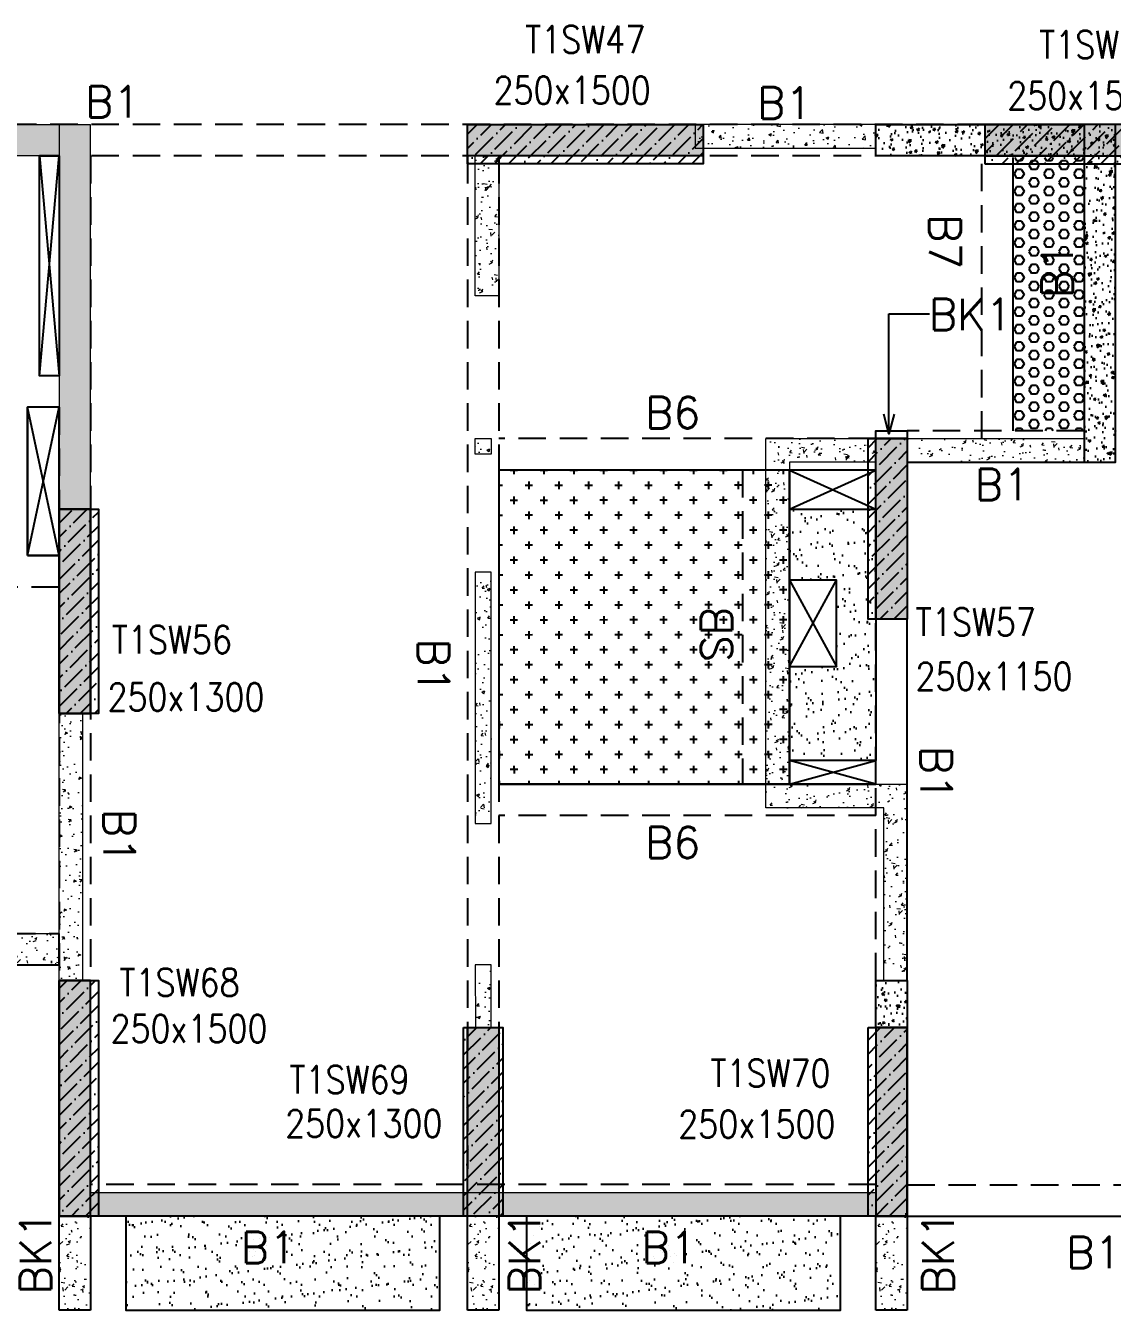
# Model space of a CAD drawing. Header units: millimetres. Extents: x 1078357 to 2594950, y -4969473 to -4636555.
# Drawn here: x 1124616 to 1131534, y -4672491 to -4664312 of the extents above; entities that cross this region are included whole.
import ezdxf

# ---------------------------------------------------------------- set-up
doc = ezdxf.new("R2010")
doc.units = ezdxf.units.MM
for name, pattern in [('CONTINOUS', [0]), ('HIDDEN', [0.375, 0.25, -0.125]), ('New Retail block$0$CONTINOUS', [0])]:
    doc.linetypes.add(name, pattern=pattern)
doc.layers.get('0').update_dxf_attribs({"lineweight": 0})
for name, color, linetype in [('B-200x300', 212, 'HIDDEN'), ('B-200x325', 201, 'HIDDEN'), ('B-200x375', 41, 'HIDDEN'), ('B-200x650', 241, 'HIDDEN'), ('B-300xSLAB THK.', 151, 'Continuous'), ('BK1-200x650', 241, 'HIDDEN'), ('DROP SLAB', 8, 'Continuous'), ('NON STR. RCC WALL', 6, 'Continuous'), ('S-COLUMN_SHEAR WALL', 1, 'Continuous'), ('S-PROJECTION', 54, 'New Retail block$0$CONTINOUS'), ('SLAB FOLD', 8, 'Continuous'), ('UP TO 10FRS', 30, 'Continuous'), ('UP TO GFRS', 1, 'Continuous')]:
    doc.layers.add(name, color=color, linetype=linetype)
for name, color, linetype, lineweight in [('COL. NO.', 30, 'Continuous', 25), ('COL. SIZE', 7, 'Continuous', 25), ('HATCH', 8, 'Continuous', 30), ('RCC UPSTAND', 43, 'Continuous', 30), ('S-NON STR RCC WALL', 8, 'Continuous', 0)]:
    doc.layers.add(name, color=color, linetype=linetype, lineweight=lineweight)
doc.styles.add('Roman', font='romans')
doc.styles.add('ROMANS', font='romans.shx', dxfattribs={"width": 0.85})
doc.dimstyles.new('HARESH', dxfattribs={"dimtxt": 150, "dimasz": 75, "dimexe": 0, "dimexo": 0, "dimgap": 25, "dimtad": 1, "dimdec": 0, "dimdsep": 46, "dimtxsty": 'Roman', "dimblk": 'OBLIQUE', "dimcen": 225, "dimdle": 25, "dimclrd": 2, "dimclre": 2, "dimclrt": 7, "dimadec": 8, "dimazin": 1, "dimtfac": 1, "dimtdec": 0, "dimtmove": 0, "dimatfit": 0, "dimfxl": 1, "dimlwd": -1, "dimlwe": -1, "dimarcsym": 0})
pattern_1 = [(230, (2262264.84, -9195836.93), (-182.184669, 15.9390855), [19.05, -209.55]), (175, (2262264.84, -9195836.93), (35.2434214, -191.056845), [15.24, -167.640584]), (280.4514447, (2262249.66, -9195835.6), (-146.941247, -175.117752), [16.190009, -178.0902446]), (226.1842, (2262264.84, -9195887.73), (-271.079041, 42.042328), [28.575, -314.325]), (276.6355576, (2262242.25, -9195884.22), (-237.404134, -247.426125), [24.285023, -267.135608]), (171.184151, (2262264.84, -9195887.73), (-237.404134, -247.426125), [22.859967, -251.459732]), (201, (2262239.44, -9195875.03), (-151.6143913, 102.265198), [19.05, -209.55]), (146, (2262239.44, -9195875.03), (-61.802028, -184.187966), [15.24, -167.64]), (251.451445, (2262226.8, -9195866.5), (-213.416419, -81.922769), [16.190009, -178.0899376]), (217.5, (2262264.84, -9195836.93), (-3.08860325, -84.5550389), [0, -165.608, 0, -170.18, 0, -168.275]), (187.5, (2262264.84, -9195836.93), (-66.8196625, -100.1805748), [0, -97.028, 0, -161.798, 0, -64.135]), (147.5, (2262321.48, -9195836.93), (-135.5905952, 5.728744), [0, -63.5, 0, -198.12, 0, -262.89]), (137.5, (2262346.88, -9195836.93), (-148.1291814, -25.426491), [0, -82.55, 0, -131.572, 0, -186.69])]
pattern_2 = [(50, (-5232816.98, 23531658.65), (182.184669, -15.93908554), [19.05, -209.55]), (355, (-5232816.98, 23531658.65), (-35.2434214, 191.0568452), [15.24, -167.6405842]), (100.4514447, (-5232801.8, 23531657.33), (146.9412471, 175.1177519), [16.1900088, -178.0902446]), (46.1842, (-5232816.98, 23531709.45), (271.0790409, -42.042328), [28.575, -314.325]), (96.6355576, (-5232794.4, 23531705.95), (237.404134, 247.4261246), [24.2850231, -267.1356082]), (351.1841512, (-5232816.98, 23531709.45), (237.404134, 247.4261246), [22.859967, -251.459732]), (21, (-5232791.58, 23531696.75), (151.6143913, -102.2651982), [19.05, -209.55]), (326, (-5232791.58, 23531696.75), (61.8020283, 184.1879661), [15.24, -167.64]), (71.451445, (-5232778.95, 23531688.23), (213.4164193, 81.9227689), [16.1900088, -178.0899376]), (37.5, (-5232816.985, 23531658.653), (3.08860325, 84.55503887), [0, -165.608, 0, -170.18, 0, -168.275]), (7.5, (-5232816.985, 23531658.65), (66.8196625, 100.18057482), [0, -97.028, 0, -161.798, 0, -64.135]), (327.5, (-5232873.63, 23531658.65), (135.59059517, -5.728744), [0, -63.5, 0, -198.12, 0, -262.89]), (317.5, (-5232899.03, 23531658.65), (148.1291814, 25.42649103), [0, -82.55, 0, -131.572, 0, -186.69])]
pattern_3 = [(45, (903512.135, -4613405.35), (33.67596, 123.478522), [158.75, -31.75, 0, -31.75])]
pattern_4 = [(45, (903512.16, -4590022.35), (33.67596, 123.478522), [158.75, -31.75, 0, -31.75])]

# ---------------------------------------------------------------- blocks, each defined once
blk = doc.blocks.new('_Oblique')
at = {"color": 0, "linetype": 'ByBlock', "lineweight": -2}
blk.add_line((-0.5, -0.5), (0.5, 0.5), dxfattribs=at)

msp = doc.modelspace()

# ---------------------------------------------------------------- hatches: boundary and pattern name
at = {"layer": 'DROP SLAB'}
h = msp.add_hatch(dxfattribs=at)
h.set_pattern_fill('CROSS', color=8, scale=15, angle=0.03079)
h.set_pattern_definition([(180.03079016, (-10935636.1, 46853868.73), (-95.19879988, -95.30117261), [47.625, -142.875]), (270.03079016, (-10935659.92, 46853892.53), (95.30117261, -95.19879988), [47.625, -142.875])])
h.paths.add_polyline_path([(1129478.3, -4667141.1), (1127628.3, -4667141.1), (1127628.3, -4669140.9), (1129478.3, -4669140.9)])
at = {"layer": 'HATCH'}
h = msp.add_hatch(dxfattribs=at)
h.set_pattern_fill('AR-SAND', color=8, scale=3, angle=359.97015)
h.set_pattern_definition([(37.47015413, (-5062315.49, 23607584.36), (-4.72361136, 146.8264517), [0, -115.824, 0, -129.54, 0, -123.825]), (7.4701541, (-5062315.5, 23607584.36), (134.9689868, 214.9772528), [0, -62.484, 0, -104.394, 0, -40.005]), (327.47015413, (-5062409.22, 23607584.4), (237.29790347, 0.3075449), [0, -38.1, 0, -137.16, 0, -179.07]), (317.4701541, (-5062409.22, 23607584.4), (229.1017424, 66.759465), [0, -19.05, 0, -89.916, 0, -102.87])])
h.paths.add_polyline_path([(1130027.8, -4668991.2), (1129477.8, -4668991.2), (1129477.8, -4668391.1), (1129777.8, -4668391.1), (1129777.8, -4667841.2), (1129477.8, -4667841.2), (1129477.8, -4667391.2), (1130027.8, -4667391.2)])
h = msp.add_hatch(dxfattribs=at)
h.set_pattern_fill('AR-SAND', color=8, scale=3, angle=179.97015)
h.set_pattern_definition([(37.47015413, (-3926779.63, 18699617.45), (-4.72361136, 146.8264517), [0, -115.824, 0, -129.54, 0, -123.825]), (7.4701541, (-3926779.63, 18699617.45), (134.9689868, 214.9772528), [0, -62.484, 0, -104.394, 0, -40.005]), (327.4701541, (-3926873.35, 18699617.5), (237.2979035, 0.3075449), [0, -38.1, 0, -137.16, 0, -179.07]), (317.4701541, (-3926873.35, 18699617.5), (229.1017424, 66.759465), [0, -19.05, 0, -89.916, 0, -102.87])])
h.paths.add_polyline_path([(1127253.3, -4671891.2), (1125253.3, -4671891.2), (1125253.3, -4672491.2), (1127253.3, -4672491.2)])
h = msp.add_hatch(dxfattribs=at)
h.set_pattern_fill('AR-SAND', color=8, scale=3, angle=179.97015)
h.set_pattern_definition([(37.47015413, (-3929329.63, 18699617.45), (-4.72361136, 146.8264517), [0, -115.824, 0, -129.54, 0, -123.825]), (7.4701541, (-3929329.63, 18699617.45), (134.9689868, 214.9772528), [0, -62.484, 0, -104.394, 0, -40.005]), (327.4701541, (-3929423.35, 18699617.5), (237.2979035, 0.3075449), [0, -38.1, 0, -137.16, 0, -179.07]), (317.4701541, (-3929423.35, 18699617.5), (229.1017424, 66.759465), [0, -19.05, 0, -89.916, 0, -102.87])])
h.paths.add_polyline_path([(1129803.3, -4671891.2), (1127803.3, -4671891.2), (1127803.3, -4672491.2), (1129803.3, -4672491.2)])
at = {"layer": 'RCC UPSTAND'}
h = msp.add_hatch(dxfattribs=at)
h.set_pattern_fill('AR-CONC', color=8, scale=20, angle=180)
h.set_pattern_definition([(230, (3668773.04, -7870941.22), (-143.4520365, 12.550427), [15, -165]), (175, (3668773.04, -7870941.22), (27.7502667, -150.438427), [12, -132]), (280.4514445, (3668761.09, -7870940.18), (-115.7017693, -137.887998), [12.7480384, -140.2284224]), (226.1842, (3668773.04, -7870981.22), (-213.448266, 33.103856), [22.5, -247.5]), (276.6356355, (3668755.25, -7870978.46), (-186.932389, -194.82372), [19.122068, -210.342752]), (171.184164, (3668773.04, -7870981.22), (-186.932389, -194.82372), [18, -198]), (201, (3668753.04, -7870971.22), (-119.3814104, 80.523778), [15, -165]), (146, (3668753.04, -7870971.22), (-48.6630664, -145.030009), [12, -132]), (251.4514447, (3668743.09, -7870964.51), (-168.0444753, -64.5062306), [12.748038, -140.2284224]), (217.5, (3668773.04, -7870941.22), (-2.43197106, -66.57877077), [0, -130.4, 0, -134, 0, -132.5]), (187.5, (3668773.04, -7870941.22), (-52.6139075, -78.8823424), [0, -76.4, 0, -127.4, 0, -50.5]), (147.5, (3668817.64, -7870941.22), (-106.7644872, 4.51097435), [0, -50, 0, -156, 0, -207]), (137.5, (3668837.64, -7870941.22), (-116.6372339, -20.0209965), [0, -65, 0, -103.6, 0, -147])])
h.paths.add_polyline_path([(1130028.5, -4664941.2), (1131353.5, -4664941.2), (1131353.5, -4665141.2), (1130028.5, -4665141.2)])
h = msp.add_hatch(dxfattribs=at)
h.set_pattern_fill('AR-CONC', color=8, scale=20, angle=180)
h.set_pattern_definition([(230, (3668773.04, -7870941.22), (-143.4520365, 12.550427), [15, -165]), (175, (3668773.04, -7870941.22), (27.7502667, -150.438427), [12, -132]), (280.4514445, (3668761.09, -7870940.18), (-115.7017693, -137.887998), [12.7480384, -140.2284224]), (226.1842, (3668773.04, -7870981.22), (-213.448266, 33.103856), [22.5, -247.5]), (276.6356355, (3668755.25, -7870978.46), (-186.932389, -194.82372), [19.122068, -210.342752]), (171.184164, (3668773.04, -7870981.22), (-186.932389, -194.82372), [18, -198]), (201, (3668753.04, -7870971.22), (-119.3814104, 80.523778), [15, -165]), (146, (3668753.04, -7870971.22), (-48.6630664, -145.030009), [12, -132]), (251.4514447, (3668743.09, -7870964.51), (-168.0444753, -64.5062306), [12.748038, -140.2284224]), (217.5, (3668773.04, -7870941.22), (-2.43197106, -66.57877077), [0, -130.4, 0, -134, 0, -132.5]), (187.5, (3668773.04, -7870941.22), (-52.6139075, -78.8823424), [0, -76.4, 0, -127.4, 0, -50.5]), (147.5, (3668817.64, -7870941.22), (-106.7644872, 4.51097435), [0, -50, 0, -156, 0, -207]), (137.5, (3668837.64, -7870941.22), (-116.6372339, -20.0209965), [0, -65, 0, -103.6, 0, -147])])
h.paths.add_polyline_path([(1131353.5, -4667091.2), (1131553.5, -4667091.2), (1131553.5, -4664941.2), (1131353.5, -4664941.2)])
h = msp.add_hatch(dxfattribs=at)
h.set_pattern_fill('AR-CONC', color=8, scale=20, angle=90)
h.set_pattern_definition([(140, (-2077971.51, -7209135.7), (12.550427, 143.4520365), [15, -165]), (85, (-2077971.5, -7209135.7), (-150.438427, -27.7502667), [12, -132]), (190.4514445, (-2077970.46, -7209123.74), (-137.887998, 115.7017693), [12.7480384, -140.2284224]), (136.1842, (-2078011.5, -7209135.7), (33.103856, 213.448266), [22.5, -247.5]), (186.6356355, (-2078008.75, -7209117.9), (-194.82372, 186.932389), [19.122068, -210.342752]), (81.184164, (-2078011.5, -7209135.7), (-194.82372, 186.932389), [18, -198]), (111, (-2078001.51, -7209115.7), (80.523778, 119.3814104), [15, -165]), (56, (-2078001.5, -7209115.7), (-145.030009, 48.6630664), [12, -132]), (161.4514447, (-2077994.8, -7209105.75), (-64.5062306, 168.0444753), [12.748038, -140.2284224]), (127.5, (-2077971.506, -7209135.695), (-66.57877077, 2.43197106), [0, -130.4, 0, -134, 0, -132.5]), (97.5, (-2077971.506, -7209135.695), (-78.8823424, 52.6139075), [0, -76.4, 0, -127.4, 0, -50.5]), (57.5, (-2077971.506, -7209180.295), (4.51097435, 106.7644872), [0, -50, 0, -156, 0, -207]), (47.5, (-2077971.51, -7209200.29), (-20.0209965, 116.6372339), [0, -65, 0, -103.6, 0, -147])])
h.paths.add_polyline_path([(1130228.5, -4670391.2), (1130228.5, -4670691.2), (1130028.6, -4670691.2), (1130028.6, -4670391.2)])
at = {"layer": 'S-COLUMN_SHEAR WALL', "lineweight": 25}
h = msp.add_hatch(color=1, dxfattribs=at)
h.dxf.hatch_style = 1
h.paths.add_polyline_path([(1127428.5, -4664941.2), (1128928.5, -4664941.2), (1128928.5, -4665141.2), (1127428.5, -4665141.2)])
h = msp.add_hatch(color=1, dxfattribs=at)
h.dxf.hatch_style = 1
h.paths.add_polyline_path([(1130028.5, -4666941.2), (1130228.5, -4666941.2), (1130228.5, -4668091.2), (1130028.5, -4668091.2)])
at = {"layer": 'S-COLUMN_SHEAR WALL', "lineweight": 25, "extrusion": (-1.00316e-06, -1.91639e-11, 1)}
h = msp.add_hatch(color=1, dxfattribs=at)
h.dxf.hatch_style = 1
h.paths.add_polyline_path([(1124828.5, -4667391.2), (1125028.5, -4667391.2), (1125028.5, -4668691.2), (1124828.5, -4668691.2)])
at = {"layer": 'S-COLUMN_SHEAR WALL', "lineweight": 25, "extrusion": (1.00316e-06, -2.11765e-11, 1)}
h = msp.add_hatch(color=1, dxfattribs=at)
h.dxf.hatch_style = 1
h.paths.add_polyline_path([(1125028.5, -4667391.2), (1124828.5, -4667391.2), (1124828.5, -4668691.2), (1125028.5, -4668691.2)])
at = {"layer": 'S-COLUMN_SHEAR WALL', "lineweight": 25}
h = msp.add_hatch(color=1, dxfattribs=at)
h.dxf.hatch_style = 1
h.paths.add_polyline_path([(1124828.5, -4671891.2), (1125028.5, -4671891.2), (1125028.5, -4670391.2), (1124828.5, -4670391.2)])
h = msp.add_hatch(color=1, dxfattribs=at)
h.dxf.hatch_style = 1
h.paths.add_polyline_path([(1127628.5, -4670691.2), (1127628.5, -4671891.2), (1127428.5, -4671891.2), (1127428.5, -4670691.2)])
h = msp.add_hatch(color=1, dxfattribs=at)
h.dxf.hatch_style = 1
h.paths.add_polyline_path([(1130228.5, -4670691.2), (1130228.5, -4671891.2), (1130028.5, -4671891.2), (1130028.5, -4670691.2)])
at = {"layer": 'S-NON STR RCC WALL', "ltscale": 700}
h = msp.add_hatch(dxfattribs=at)
h.set_pattern_fill('AR-CONC', color=256)
h.set_pattern_definition(pattern_1)
h.paths.add_polyline_path([(1121953.4, -4665091.2), (1121153.4, -4665091.2), (1121153.4, -4664941.2), (1121953.4, -4664941.2)])
h.paths.add_polyline_path([(1120403.4, -4664941.2), (1119953.4, -4664941.2), (1119953.4, -4665091.2), (1120403.4, -4665091.2)])
h.paths.add_polyline_path([(1121603.3, -4666021.1), (1121753.4, -4666021.1), (1121753.4, -4665091.2), (1121603.3, -4665091.2)])
h.paths.add_polyline_path([(1119953.4, -4666171.2), (1121753.4, -4666171.2), (1121753.4, -4666021.2), (1119953.4, -4666021.2)])
h.paths.add_polyline_path([(1125028.4, -4664943.2), (1124828.4, -4664943.2), (1124828.4, -4667391.2), (1125028.4, -4667391.2)])
h.paths.add_polyline_path([(1123153.4, -4664941.2), (1123253.4, -4664941.2), (1123253.4, -4665091.2), (1123153.4, -4665091.2)])
h.paths.add_polyline_path([(1124503.4, -4664941.2), (1124828.4, -4664941.2), (1124828.4, -4665141.2), (1124503.4, -4665141.2)])
h = msp.add_hatch(dxfattribs=at)
h.set_pattern_fill('AR-CONC', color=256)
h.set_pattern_definition([(50, (1091433.49, -4494250.81), (182.18467, -15.93909), [19.05, -209.55]), (355, (1091433.49, -4494250.81), (-35.24342, 191.05685), [15.24, -167.64058]), (100.45144, (1091448.67, -4494252.14), (146.94125, 175.11775), [16.19, -178.09024]), (46.1842, (1091433.5, -4494200), (271.07904, -42.04233), [28.575, -314.325]), (96.63556, (1091456.08, -4494203.51), (237.40413, 247.42612), [24.28502, -267.1356]), (351.18415, (1091433.5, -4494200), (237.40413, 247.42612), [22.85997, -251.45973]), (21, (1091458.89, -4494212.71), (151.61439, -102.2652), [19.05, -209.55]), (326, (1091458.89, -4494212.71), (61.80203, 184.18797), [15.24, -167.64]), (71.45144, (1091471.52, -4494221.23), (213.41642, 81.92277), [16.19, -178.08994]), (37.5, (1091433.49, -4494250.81), (3.088603, 84.55504), [0, -165.608, 0, -170.18, 0, -168.275]), (7.5, (1091433.49, -4494250.81), (66.819663, 100.180575), [0, -97.028, 0, -161.798, 0, -64.135]), (327.5, (1091376.85, -4494250.81), (135.590595, -5.728744), [0, -63.5, 0, -198.12, 0, -262.89]), (317.5, (1091351.45, -4494250.81), (148.12918, 25.42649), [0, -82.55, 0, -131.572, 0, -186.69])])
h.paths.add_polyline_path([(1130028.3, -4664941.2), (1128878.3, -4664941.2), (1128878.3, -4665091.2), (1130028.3, -4665091.2)])
at = {"layer": 'S-NON STR RCC WALL'}
h = msp.add_hatch(dxfattribs=at)
h.set_pattern_fill('AR-CONC', color=256, angle=180)
h.set_pattern_definition([(50, (-6324056.45, 28212387.81), (182.184669, -15.93908554), [19.05, -209.55]), (355, (-6324056.45, 28212387.81), (-35.2434214, 191.0568452), [15.24, -167.6405842]), (100.4514447, (-6324041.26, 28212386.48), (146.9412471, 175.1177519), [16.1900088, -178.0902446]), (46.1842, (-6324056.45, 28212438.61), (271.0790409, -42.042328), [28.575, -314.325]), (96.6355576, (-6324033.86, 28212435.1), (237.404134, 247.4261246), [24.2850231, -267.1356082]), (351.1841512, (-6324056.45, 28212438.6), (237.404134, 247.4261246), [22.859967, -251.459732]), (21, (-6324031.05, 28212425.91), (151.6143913, -102.2651982), [19.05, -209.55]), (326, (-6324031.05, 28212425.91), (61.8020283, 184.1879661), [15.24, -167.64]), (71.451445, (-6324018.41, 28212417.39), (213.4164193, 81.9227689), [16.1900088, -178.0899376]), (37.5, (-6324056.446, 28212387.81), (3.08860325, 84.55503887), [0, -165.608, 0, -170.18, 0, -168.275]), (7.5, (-6324056.45, 28212387.81), (66.8196625, 100.18057482), [0, -97.028, 0, -161.798, 0, -64.135]), (327.5, (-6324113.09, 28212387.81), (135.59059517, -5.72874399), [0, -63.5, 0, -198.12, 0, -262.89]), (317.5, (-6324138.49, 28212387.81), (148.1291814, 25.42649103), [0, -82.55, 0, -131.572, 0, -186.69])])
h.paths.add_polyline_path([(1127478.3, -4665141.2), (1127628.3, -4665141.2), (1127628.3, -4666031.1), (1127478.3, -4666031.1)])
h = msp.add_hatch(dxfattribs=at)
h.set_pattern_fill('AR-CONC', color=256, angle=180)
h.set_pattern_definition([(50, (2224753.24, -9158005.18), (182.184669, -15.9390855), [19.05, -209.55]), (355, (2224753.24, -9158005.18), (-35.2434214, 191.056845), [15.24, -167.640584]), (100.4514447, (2224768.42, -9158006.5), (146.941247, 175.117752), [16.190009, -178.0902446]), (46.1842, (2224753.24, -9157954.38), (271.079041, -42.042328), [28.575, -314.325]), (96.6355576, (2224775.83, -9157957.88), (237.404134, 247.426125), [24.285023, -267.135608]), (351.184151, (2224753.24, -9157954.38), (237.404134, 247.426125), [22.859967, -251.459732]), (21, (2224778.64, -9157967.08), (151.6143913, -102.265198), [19.05, -209.55]), (326, (2224778.64, -9157967.08), (61.802028, 184.187966), [15.24, -167.64]), (71.451445, (2224791.27, -9157975.6), (213.416419, 81.922769), [16.190009, -178.0899376]), (37.5, (2224753.235, -9158005.18), (3.08860325, 84.5550389), [0, -165.608, 0, -170.18, 0, -168.275]), (7.5, (2224753.235, -9158005.18), (66.8196625, 100.1805748), [0, -97.028, 0, -161.798, 0, -64.135]), (327.5, (2224696.59, -9158005.18), (135.5905952, -5.728744), [0, -63.5, 0, -198.12, 0, -262.89]), (317.5, (2224671.19, -9158005.18), (148.1291814, 25.426491), [0, -82.55, 0, -131.572, 0, -186.69])])
h.paths.add_polyline_path([(1127478.3, -4666941), (1127578.3, -4666941), (1127578.3, -4667041), (1127478.3, -4667041)])
h = msp.add_hatch(dxfattribs=at)
h.set_pattern_fill('AR-CONC', color=256)
h.set_pattern_definition(pattern_2)
h.paths.add_polyline_path([(1129328.3, -4669291.2), (1129328.3, -4666941.2), (1130028.3, -4666941.2), (1130028.3, -4667091.2), (1129478.3, -4667091.2), (1129478.3, -4669141.2), (1130228.3, -4669141.2), (1130228.3, -4670391.1), (1130078.3, -4670391.1), (1130078.3, -4669291.2)])
h = msp.add_hatch(dxfattribs=at)
h.set_pattern_fill('AR-CONC', color=256)
h.set_pattern_definition(pattern_2)
h.paths.add_polyline_path([(1131353.3, -4667091.2), (1130228.3, -4667091.2), (1130228.3, -4666941.2), (1131353.3, -4666941.2)])
h = msp.add_hatch(dxfattribs=at)
h.set_pattern_fill('AR-CONC', color=256, angle=180)
h.set_pattern_definition([(50, (2224766.45, -9156640.51), (182.184669, -15.9390855), [19.05, -209.55]), (355, (2224766.45, -9156640.51), (-35.2434214, 191.056845), [15.24, -167.640584]), (100.4514447, (2224781.63, -9156641.84), (146.941247, 175.117752), [16.190009, -178.0902446]), (46.1842, (2224766.45, -9156589.71), (271.079041, -42.042328), [28.575, -314.325]), (96.6355576, (2224789.04, -9156593.22), (237.404134, 247.426125), [24.285023, -267.135608]), (351.184151, (2224766.45, -9156589.71), (237.404134, 247.426125), [22.859967, -251.459732]), (21, (2224791.85, -9156602.41), (151.6143913, -102.265198), [19.05, -209.55]), (326, (2224791.85, -9156602.41), (61.802028, 184.187966), [15.24, -167.64]), (71.451445, (2224804.48, -9156610.94), (213.416419, 81.922769), [16.190009, -178.0899376]), (37.5, (2224766.45, -9156640.514), (3.08860325, 84.5550389), [0, -165.608, 0, -170.18, 0, -168.275]), (7.5, (2224766.45, -9156640.51), (66.8196625, 100.1805748), [0, -97.028, 0, -161.798, 0, -64.135]), (327.5, (2224709.81, -9156640.514), (135.5905952, -5.728744), [0, -63.5, 0, -198.12, 0, -262.89]), (317.5, (2224684.41, -9156640.51), (148.1291814, 25.426491), [0, -82.55, 0, -131.572, 0, -186.69])])
h.paths.add_polyline_path([(1127478.3, -4669391), (1127578.3, -4669391), (1127578.3, -4667791), (1127478.3, -4667791)])
at = {"layer": 'S-NON STR RCC WALL', "ltscale": 700}
h = msp.add_hatch(dxfattribs=at)
h.set_pattern_fill('AR-CONC', color=256)
h.set_pattern_definition(pattern_1)
h.paths.add_polyline_path([(1124828.4, -4668691.2), (1124978.4, -4668691.2), (1124978.4, -4670391.1), (1124828.4, -4670391.1)])
at = {"layer": 'S-NON STR RCC WALL'}
h = msp.add_hatch(dxfattribs=at)
h.set_pattern_fill('AR-CONC', color=256)
h.set_pattern_definition([(50, (-7427266.42, 32898747.06), (182.184669, -15.93908554), [19.05, -209.55]), (355, (-7427266.42, 32898747.06), (-35.2434214, 191.0568452), [15.24, -167.6405842]), (100.4514447, (-7427251.23, 32898745.74), (146.9412471, 175.1177519), [16.1900088, -178.0902446]), (46.1842, (-7427266.42, 32898797.86), (271.0790409, -42.0423279), [28.575, -314.325]), (96.6355576, (-7427243.83, 32898794.36), (237.404134, 247.4261246), [24.2850231, -267.1356082]), (351.1841512, (-7427266.42, 32898797.86), (237.404134, 247.4261246), [22.859967, -251.459732]), (21, (-7427241.02, 32898785.16), (151.61439127, -102.2651982), [19.05, -209.55]), (326, (-7427241.02, 32898785.16), (61.80202835, 184.1879661), [15.24, -167.64]), (71.451445, (-7427228.38, 32898776.64), (213.4164193, 81.9227689), [16.1900088, -178.0899376]), (37.5, (-7427266.416, 32898747.063), (3.08860325, 84.55503887), [0, -165.608, 0, -170.18, 0, -168.275]), (7.5, (-7427266.42, 32898747.06), (66.8196625, 100.18057482), [0, -97.028, 0, -161.798, 0, -64.135]), (327.5, (-7427323.06, 32898747.06), (135.59059517, -5.72874399), [0, -63.5, 0, -198.12, 0, -262.89]), (317.5, (-7427348.46, 32898747.06), (148.1291814, 25.42649103), [0, -82.55, 0, -131.572, 0, -186.69])])
h.paths.add_polyline_path([(1124828.3, -4671041.1), (1124828.3, -4671041.1), (1124828.3, -4670291.1), (1123453.3, -4670291.1), (1123453.4, -4670091.2), (1124828.3, -4670091.2)])
h = msp.add_hatch(dxfattribs=at)
h.set_pattern_fill('AR-CONC', color=256, angle=180)
h.set_pattern_definition([(50, (1127541.73, -4472621.33), (182.18467, -15.93909), [19.05, -209.55]), (355, (1127541.73, -4472621.33), (-35.24342, 191.05685), [15.24, -167.64058]), (100.45144, (1127556.92, -4472622.66), (146.94125, 175.11775), [16.19001, -178.09024]), (46.1842, (1127541.73, -4472570.53), (271.07904, -42.04233), [28.575, -314.325]), (96.63556, (1127564.32, -4472574.03), (237.40413, 247.42612), [24.28502, -267.1356]), (351.18415, (1127541.73, -4472570.53), (237.40413, 247.42612), [22.85997, -251.45973]), (21, (1127567.13, -4472583.23), (151.61439, -102.2652), [19.05, -209.55]), (326, (1127567.13, -4472583.23), (61.80203, 184.18797), [15.24, -167.64]), (71.45144, (1127579.77, -4472591.75), (213.41642, 81.92277), [16.19001, -178.08994]), (37.5, (1127541.734, -4472621.33), (3.088603, 84.555039), [0, -165.608, 0, -170.18, 0, -168.275]), (7.5, (1127541.73, -4472621.33), (66.819663, 100.180575), [0, -97.028, 0, -161.798, 0, -64.135]), (327.5, (1127485.09, -4472621.33), (135.590595, -5.728744), [0, -63.5, 0, -198.12, 0, -262.89]), (317.5, (1127459.69, -4472621.33), (148.12918, 25.42649), [0, -82.55, 0, -131.572, 0, -186.69])])
h.paths.add_polyline_path([(1127478.4, -4670691.4), (1127578.4, -4670691.4), (1127578.3, -4670291), (1127478.3, -4670291)])
h = msp.add_hatch(dxfattribs=at)
h.set_pattern_fill('AR-CONC', color=256)
h.set_pattern_definition([(50, (-6330041.7, 28215677.84), (182.184669, -15.93908554), [19.05, -209.55]), (355, (-6330041.7, 28215677.84), (-35.2434214, 191.0568452), [15.24, -167.6405842]), (100.4514447, (-6330026.52, 28215676.51), (146.9412471, 175.1177519), [16.1900088, -178.0902446]), (46.1842, (-6330041.7, 28215728.64), (271.0790409, -42.042328), [28.575, -314.325]), (96.6355576, (-6330019.1, 28215725.14), (237.404134, 247.4261246), [24.2850231, -267.1356082]), (351.1841512, (-6330041.7, 28215728.64), (237.404134, 247.4261246), [22.859967, -251.459732]), (21, (-6330016.3, 28215715.94), (151.6143913, -102.2651982), [19.05, -209.55]), (326, (-6330016.3, 28215715.94), (61.8020283, 184.1879661), [15.24, -167.64]), (71.451445, (-6330003.67, 28215707.42), (213.4164193, 81.9227689), [16.1900088, -178.0899376]), (37.5, (-6330041.7, 28215677.84), (3.08860325, 84.55503887), [0, -165.608, 0, -170.18, 0, -168.275]), (7.5, (-6330041.7, 28215677.84), (66.8196625, 100.18057482), [0, -97.028, 0, -161.798, 0, -64.135]), (327.5, (-6330098.34, 28215677.84), (135.59059517, -5.72874399), [0, -63.5, 0, -198.12, 0, -262.89]), (317.5, (-6330123.74, 28215677.84), (148.1291814, 25.42649103), [0, -82.55, 0, -131.572, 0, -186.69])])
h.paths.add_polyline_path([(1130025.4, -4671891.2), (1125028.3, -4671891.2), (1125028.3, -4671741.2), (1130025.4, -4671741.2)])
h = msp.add_hatch(dxfattribs=at)
h.set_pattern_fill('AR-CONC', color=256, angle=180)
h.set_pattern_definition([(50, (-8505343.92, 37567216.15), (182.184669, -15.93908554), [19.05, -209.55]), (355, (-8505343.92, 37567216.15), (-35.2434214, 191.0568452), [15.24, -167.6405842]), (100.4514447, (-8505328.74, 37567214.82), (146.9412471, 175.1177519), [16.1900088, -178.0902446]), (46.1842, (-8505343.92, 37567266.95), (271.0790409, -42.0423279), [28.575, -314.325]), (96.6355576, (-8505321.33, 37567263.45), (237.404134, 247.4261246), [24.2850231, -267.1356082]), (351.1841512, (-8505343.92, 37567266.95), (237.404134, 247.4261246), [22.859967, -251.459732]), (21, (-8505318.52, 37567254.25), (151.61439127, -102.2651982), [19.05, -209.55]), (326, (-8505318.52, 37567254.25), (61.80202835, 184.1879661), [15.24, -167.64]), (71.451445, (-8505305.89, 37567245.73), (213.4164193, 81.9227689), [16.1900088, -178.0899376]), (37.5, (-8505343.923, 37567216.15), (3.08860325, 84.55503887), [0, -165.608, 0, -170.18, 0, -168.275]), (7.5, (-8505343.92, 37567216.15), (66.81966251, 100.18057482), [0, -97.028, 0, -161.798, 0, -64.135]), (327.5, (-8505400.565, 37567216.15), (135.59059517, -5.72874399), [0, -63.5, 0, -198.12, 0, -262.89]), (317.5, (-8505425.97, 37567216.15), (148.1291814, 25.42649103), [0, -82.55, 0, -131.572, 0, -186.69])])
h.paths.add_polyline_path([(1125028.3, -4671891.1), (1124828.3, -4671891.1), (1124828.3, -4672491.1), (1125028.3, -4672491.1), (1125028.3, -4672491.1), (1125028.3, -4671891.2)], is_closed=False)
h = msp.add_hatch(dxfattribs=at)
h.set_pattern_fill('AR-CONC', color=256, angle=180)
h.set_pattern_definition([(50, (-8502743.92, 37567216.15), (182.184669, -15.93908554), [19.05, -209.55]), (355, (-8502743.92, 37567216.15), (-35.2434214, 191.0568452), [15.24, -167.6405842]), (100.4514447, (-8502728.74, 37567214.82), (146.9412471, 175.1177519), [16.1900088, -178.0902446]), (46.1842, (-8502743.92, 37567266.95), (271.0790409, -42.0423279), [28.575, -314.325]), (96.6355576, (-8502721.33, 37567263.45), (237.404134, 247.4261246), [24.2850231, -267.1356082]), (351.1841512, (-8502743.92, 37567266.95), (237.404134, 247.4261246), [22.859967, -251.459732]), (21, (-8502718.52, 37567254.25), (151.61439127, -102.2651982), [19.05, -209.55]), (326, (-8502718.52, 37567254.25), (61.80202835, 184.1879661), [15.24, -167.64]), (71.451445, (-8502705.89, 37567245.73), (213.4164193, 81.9227689), [16.1900088, -178.0899376]), (37.5, (-8502743.923, 37567216.15), (3.08860325, 84.55503887), [0, -165.608, 0, -170.18, 0, -168.275]), (7.5, (-8502743.92, 37567216.15), (66.81966251, 100.18057482), [0, -97.028, 0, -161.798, 0, -64.135]), (327.5, (-8502800.565, 37567216.15), (135.59059517, -5.72874399), [0, -63.5, 0, -198.12, 0, -262.89]), (317.5, (-8502825.97, 37567216.15), (148.1291814, 25.42649103), [0, -82.55, 0, -131.572, 0, -186.69])])
h.paths.add_polyline_path([(1127628.3, -4671891.1), (1127428.3, -4671891.1), (1127428.3, -4672491.1), (1127628.3, -4672491.1), (1127628.3, -4672491.1), (1127628.3, -4671891.2)], is_closed=False)
h = msp.add_hatch(dxfattribs=at)
h.set_pattern_fill('AR-CONC', color=256, angle=180)
h.set_pattern_definition([(50, (-8500143.9, 37567216.15), (182.184669, -15.93908554), [19.05, -209.55]), (355, (-8500143.9, 37567216.15), (-35.2434214, 191.0568452), [15.24, -167.6405842]), (100.4514447, (-8500128.72, 37567214.82), (146.9412471, 175.1177519), [16.1900088, -178.0902446]), (46.1842, (-8500143.9, 37567266.95), (271.0790409, -42.0423279), [28.575, -314.325]), (96.6355576, (-8500121.3, 37567263.45), (237.404134, 247.4261246), [24.2850231, -267.1356082]), (351.1841512, (-8500143.9, 37567266.95), (237.404134, 247.4261246), [22.859967, -251.459732]), (21, (-8500118.5, 37567254.25), (151.61439127, -102.2651982), [19.05, -209.55]), (326, (-8500118.5, 37567254.25), (61.80202835, 184.1879661), [15.24, -167.64]), (71.451445, (-8500105.87, 37567245.73), (213.4164193, 81.9227689), [16.1900088, -178.0899376]), (37.5, (-8500143.9, 37567216.15), (3.08860325, 84.55503887), [0, -165.608, 0, -170.18, 0, -168.275]), (7.5, (-8500143.9, 37567216.15), (66.81966251, 100.18057482), [0, -97.028, 0, -161.798, 0, -64.135]), (327.5, (-8500200.544, 37567216.15), (135.59059517, -5.72874399), [0, -63.5, 0, -198.12, 0, -262.89]), (317.5, (-8500225.94, 37567216.15), (148.1291814, 25.42649103), [0, -82.55, 0, -131.572, 0, -186.69])])
h.paths.add_polyline_path([(1130228.3, -4671891.1), (1130028.4, -4671891.1), (1130028.4, -4672491.1), (1130228.3, -4672491.1), (1130228.4, -4672491.1), (1130228.4, -4671891.2)], is_closed=False)
at = {"layer": 'SLAB FOLD', "ltscale": 1000}
h = msp.add_hatch(dxfattribs=at)
h.set_pattern_fill('HEX', color=8, scale=10, angle=180)
h.set_pattern_definition([(180, (12053.804, 210033.016), (-7e-15, -54.99261315), [31.75, -63.5]), (300, (12053.804, 210033.016), (47.625, 27.4963066), [31.75, -63.5]), (240, (12022.054, 210033.016), (47.625, -27.4963066), [31.75, -63.5])])
h.paths.add_polyline_path([(1131353.5, -4665151.8), (1130903.5, -4665151.8), (1130903.1, -4666891.2), (1131353.1, -4666891.2)])
at = {"layer": 'UP TO 10FRS', "lineweight": 25}
h = msp.add_hatch(color=256, dxfattribs=at)
h.dxf.hatch_style = 1
h.paths.add_polyline_path([(1132222.1, -4665141.2), (1132222.1, -4664941.2), (1130722.1, -4664941.2), (1130722.1, -4665141.2)])
at = {"layer": 'UP TO GFRS', "lineweight": 25}
h = msp.add_hatch(dxfattribs=at)
h.set_pattern_fill('ANSI36', color=8, scale=20)
h.set_pattern_definition(pattern_3)
h.paths.add_polyline_path([(1127428.6, -4664941.2), (1128928.6, -4664941.2), (1128928.5, -4665191.2), (1127428.5, -4665191.2)])
h = msp.add_hatch(dxfattribs=at)
h.set_pattern_fill('ANSI36', color=8, scale=20)
h.set_pattern_definition(pattern_3)
h.paths.add_polyline_path([(1130722.1, -4665191.2), (1132222.1, -4665191.2), (1132222.1, -4664941.2), (1130722.1, -4664941.2)])
h = msp.add_hatch(dxfattribs=at)
h.set_pattern_fill('ANSI36', color=8, scale=20)
h.set_pattern_definition(pattern_4)
h.paths.add_polyline_path([(1129978.5, -4666941.2), (1130228.5, -4666941.2), (1130228.5, -4668091.2), (1129978.5, -4668091.2)])
h = msp.add_hatch(dxfattribs=at)
h.set_pattern_fill('ANSI36', color=8, scale=20)
h.set_pattern_definition(pattern_4)
h.paths.add_polyline_path([(1124828.5, -4667391.2), (1125078.5, -4667391.2), (1125078.5, -4668691.2), (1124828.5, -4668691.2)])
h = msp.add_hatch(dxfattribs=at)
h.set_pattern_fill('ANSI36', color=8, scale=20)
h.set_pattern_definition(pattern_4)
h.paths.add_polyline_path([(1124828.5, -4670391.2), (1125078.5, -4670391.2), (1125078.5, -4671891.2), (1124828.5, -4671891.2)])
h = msp.add_hatch(dxfattribs=at)
h.set_pattern_fill('ANSI36', color=8, scale=20)
h.set_pattern_definition(pattern_3)
h.paths.add_polyline_path([(1127653.6, -4670691.2), (1127653.6, -4671891.2), (1127403.6, -4671891.2), (1127403.6, -4670691.2)])
h = msp.add_hatch(dxfattribs=at)
h.set_pattern_fill('ANSI36', color=8, scale=20)
h.set_pattern_definition(pattern_4)
h.paths.add_polyline_path([(1130228.5, -4670691.2), (1130228.5, -4671891.2), (1129978.5, -4671891.2), (1129978.5, -4670691.2)])

# ---------------------------------------------------------------- linework, layer by layer
at = {"layer": 'B-200x300', "linetype": 'Continuous', "ltscale": 700}
for p, q in [((1124703.3, -4666541.1, 0), (1124703.3, -4665141.2, 0)), ((1124828.3, -4666741.1, 0), (1124628.3, -4666741.1, 0)), ((1124628.3, -4667686.1, 0), (1124628.3, -4666741.1, 0)), ((1124828.3, -4667686.1, 0), (1124628.3, -4667686.1, 0))]:
    msp.add_line(p, q, dxfattribs=at)
at = {"layer": 'B-200x300', "linetype": 'HIDDEN', "ltscale": 700}
for p, q in [((1124828.3, -4666541.1, 0), (1124703.3, -4666541.1, 0)), ((1124828.3, -4667886.1, 0), (1123453.3, -4667886.1, 0))]:
    msp.add_line(p, q, dxfattribs=at)
at = {"layer": 'B-200x325', "ltscale": 700}
for p, q in [((1130028.2, -4666941.1, 0), (1127628.3, -4666941.1, 0)), ((1130028.4, -4669340.9, 0), (1127628.4, -4669340.9, 0))]:
    msp.add_line(p, q, dxfattribs=at)
at = {"layer": 'B-200x325', "linetype": 'Continuous', "ltscale": 700}
for p, q in [((1130028.2, -4667141.1, 0), (1127628.3, -4667141.1, 0)), ((1130028.4, -4669140.9, 0), (1127628.4, -4669140.9, 0))]:
    msp.add_line(p, q, dxfattribs=at)
at = {"layer": 'B-200x375', "ltscale": 700}
msp.add_line((1130703.2, -4666941.2, 0), (1130703.2, -4665141.2, 0), dxfattribs=at)
at = {"layer": 'B-200x375', "linetype": 'Continuous', "ltscale": 700}
msp.add_line((1130903.2, -4666891.2, 0), (1130903.2, -4665151.8, 0), dxfattribs=at)
at = {"layer": 'B-200x650', "linetype": 'HIDDEN', "ltscale": 700}
for p, q in [((1130722.1, -4664941.2, 0), (1123453.3, -4664941.2, 0)), ((1124828.3, -4665141.2, 0), (1124703.3, -4665141.2, 0)), ((1124828.3, -4665141.2, 0), (1124828.3, -4666541.1, 0)), ((1130722.1, -4665141.2, 0), (1125028.3, -4665141.2, 0)), ((1125028.3, -4665141.2, 0), (1125028.3, -4670391.1, 0)), ((1127428.3, -4665141.2, 0), (1127428.3, -4671591.1, 0)), ((1127628.3, -4665141.2, 0), (1127628.3, -4671591.1, 0)), ((1124828.3, -4666741.1, 0), (1124828.3, -4670391.1, 0)), ((1131353.5, -4666891, 0), (1130228.4, -4666891, 0)), ((1130028.3, -4670391.1, 0), (1130028.3, -4668091.1, 0)), ((1123453.3, -4670091.1, 0), (1124828.3, -4670091.1, 0)), ((1130028.3, -4671691.1, 0), (1125028.3, -4671691.1, 0)), ((1130228.2, -4671691.2, 0), (1132678.3, -4671691.2, 0))]:
    msp.add_line(p, q, dxfattribs=at)
at = {"layer": 'B-200x650', "linetype": 'CONTINOUS', "ltscale": 700}
for p, q in [((1130228.3, -4667091, 0), (1131353.5, -4667091.2, 0)), ((1130228.3, -4670391.1, 0), (1130228.3, -4668091.1, 0)), ((1124828.3, -4670291.1, 0), (1124828.3, -4670091.1, 0)), ((1123453.3, -4670291.1, 0), (1124828.3, -4670291.1, 0)), ((1124828.3, -4672491.2, 0), (1124828.3, -4671891.2, 0)), ((1130028.3, -4671891.1, 0), (1125028.3, -4671891.1, 0)), ((1125028.3, -4671891.2, 0), (1125028.3, -4672491.2, 0)), ((1127428.3, -4672491.2, 0), (1127428.3, -4671891.2, 0)), ((1127628.3, -4671891.2, 0), (1127628.3, -4672491.2, 0)), ((1130028.3, -4672491.2, 0), (1130028.3, -4671891.2, 0)), ((1130228.3, -4671891.2, 0), (1130228.3, -4672491.2, 0)), ((1125028.3, -4672491.2, 0), (1124828.3, -4672491.2, 0)), ((1127628.3, -4672491.2, 0), (1127428.3, -4672491.2, 0)), ((1130228.3, -4672491.2, 0), (1130028.3, -4672491.2, 0))]:
    msp.add_line(p, q, dxfattribs=at)
at = {"layer": 'B-200x650', "linetype": 'Continuous', "ltscale": 700}
msp.add_line((1130228.2, -4671891.2, 0), (1132678.3, -4671891.2, 0), dxfattribs=at)
at = {"layer": 'B-200x650', "linetype": 'HIDDEN', "ltscale": 700, "elevation": 0}
msp.add_lwpolyline([(1131353.5, -4665191.2), (1131353.4, -4665191.2), (1131353.4, -4666891), (1131353.5, -4666891)], dxfattribs=at)
at = {"layer": 'B-300xSLAB THK.', "linetype": 'HIDDEN', "ltscale": 700}
msp.add_line((1129178.3, -4667141.1, 0), (1129178.3, -4669140.9, 0), dxfattribs=at)
at = {"layer": 'B-300xSLAB THK.', "linetype": 'ByBlock', "ltscale": 700}
msp.add_line((1129478.3, -4667141.1, 0), (1129478.3, -4669140.9, 0), dxfattribs=at)
at = {"layer": 'BK1-200x650', "linetype": 'Continuous', "ltscale": 700, "elevation": 0}
msp.add_lwpolyline([(1130228.3, -4666941.2), (1130028.3, -4666941.2), (1130028.3, -4666891), (1130228.3, -4666891)], close=True, dxfattribs=at)
at = {"layer": 'DROP SLAB', "color": 3, "linetype": 'CONTINOUS', "ltscale": 500}
for p, q in [((1124703.3, -4666541.1, 0), (1124828.3, -4665141.1, 0)), ((1124703.3, -4665141.1, 0), (1124828.3, -4666541.1, 0)), ((1124628.3, -4667686.1, 0), (1124828.3, -4666741.2, 0)), ((1124828.3, -4667686.1, 0), (1124628.3, -4666741.2, 0)), ((1129478.5, -4667391.1, 0), (1130028.4, -4667141.1, 0)), ((1129478.5, -4667141.1, 0), (1130028.5, -4667391.1, 0)), ((1129478.4, -4668391.2, 0), (1129778.4, -4667841.2, 0)), ((1129478.4, -4667841.2, 0), (1129778.4, -4668391.2, 0)), ((1130028.1, -4669141.1, 0), (1129478.1, -4668991.1, 0)), ((1129478.9, -4669140.9, 0), (1130028.1, -4668991.1, 0))]:
    msp.add_line(p, q, dxfattribs=at)
at = {"layer": 'DROP SLAB', "color": 3, "linetype": 'CONTINOUS', "ltscale": 500, "elevation": 0}
for points in [[(1124703.3, -4665141.1), (1124828.3, -4665141.1), (1124828.3, -4666541.1), (1124703.3, -4666541.1)], [(1124628.3, -4667686.1), (1124828.3, -4667686.1), (1124828.3, -4666741.2), (1124628.3, -4666741.2)], [(1129478.3, -4667141.1), (1127628.3, -4667141.1), (1127628.3, -4669140.9), (1129478.3, -4669140.9)], [(1129478.5, -4667391.1), (1130028.4, -4667391.1), (1130028.4, -4667141.1), (1129478.5, -4667141.1)], [(1129478.4, -4668391.2), (1129778.4, -4668391.2), (1129778.4, -4667841.2), (1129478.4, -4667841.2)], [(1129478.1, -4669140.9), (1130028.1, -4669140.9), (1130028.1, -4668991.1), (1129478.1, -4668991.1)]]:
    msp.add_lwpolyline(points, close=True, dxfattribs=at)
at = {"layer": 'NON STR. RCC WALL', "elevation": 0}
for points in [[(1130028.5, -4664941.2), (1131353.5, -4664941.2), (1131353.5, -4665141.2), (1130028.5, -4665141.2)], [(1131353.5, -4667091.2), (1131553.5, -4667091.2), (1131553.5, -4664941.2), (1131353.5, -4664941.2)], [(1130228.5, -4670391.2), (1130228.5, -4670691.2), (1130028.6, -4670691.2), (1130028.6, -4670391.2)]]:
    msp.add_lwpolyline(points, close=True, dxfattribs=at)
at = {"layer": 'S-COLUMN_SHEAR WALL', "color": 1, "lineweight": 25, "elevation": 0}
for points in [[(1127428.5, -4664941.2), (1128928.5, -4664941.2), (1128928.5, -4665141.2), (1127428.5, -4665141.2)], [(1130028.5, -4666941.2), (1130228.5, -4666941.2), (1130228.5, -4668091.2), (1130028.5, -4668091.2)], [(1124828.5, -4671891.2), (1125028.5, -4671891.2), (1125028.5, -4670391.2), (1124828.5, -4670391.2)], [(1127428.5, -4670691.2), (1127628.5, -4670691.2), (1127628.5, -4671891.2), (1127428.5, -4671891.2)], [(1130028.5, -4671891.2), (1130228.5, -4671891.2), (1130228.5, -4670691.2), (1130028.5, -4670691.2)]]:
    msp.add_lwpolyline(points, close=True, dxfattribs=at)
at = {"layer": 'S-COLUMN_SHEAR WALL', "color": 1, "lineweight": 25, "extrusion": (-1.00316e-06, -1.91639e-11, 1), "elevation": -1.1}
msp.add_lwpolyline([(1124828.5, -4667391.2), (1125028.5, -4667391.2), (1125028.5, -4668691.2), (1124828.5, -4668691.2)], close=True, dxfattribs=at)
at = {"layer": 'S-COLUMN_SHEAR WALL', "color": 1, "lineweight": 25, "extrusion": (1.00316e-06, -2.11765e-11, 1), "elevation": 1.1}
msp.add_lwpolyline([(1125028.5, -4667391.2), (1124828.5, -4667391.2), (1124828.5, -4668691.2), (1125028.5, -4668691.2)], close=True, dxfattribs=at)
at = {"layer": 'S-NON STR RCC WALL', "elevation": 0}
for points in [[(1124503.4, -4664941.2), (1124828.4, -4664941.2), (1124828.4, -4665141.2), (1124503.4, -4665141.2)], [(1125028.4, -4664943.2), (1124828.4, -4664943.2), (1124828.4, -4667391.2), (1125028.4, -4667391.2)], [(1129328.3, -4669291.2), (1129328.3, -4666941.2), (1130028.3, -4666941.2), (1130028.3, -4667091.2), (1129478.3, -4667091.2), (1129478.3, -4669141.2), (1130228.3, -4669141.2), (1130228.3, -4670391.1), (1130078.3, -4670391.1), (1130078.3, -4669291.2)], [(1131353.3, -4667091.2), (1130228.3, -4667091.2), (1130228.3, -4666941.2), (1131353.3, -4666941.2)], [(1124828.4, -4668691.2), (1124978.4, -4668691.2), (1124978.4, -4670391.1), (1124828.4, -4670391.1)], [(1124828.3, -4670291.1), (1124828.3, -4670291.1), (1124828.3, -4670291.1), (1123453.3, -4670291.1), (1123453.3, -4670091.2), (1124828.3, -4670091.2)], [(1127478.4, -4670691.4), (1127578.4, -4670691.4), (1127578.3, -4670291), (1127478.3, -4670291)], [(1130025.4, -4671891.2), (1125028.3, -4671891.2), (1125028.3, -4671741.2), (1130025.4, -4671741.2)]]:
    msp.add_lwpolyline(points, close=True, dxfattribs=at)
at = {"layer": 'S-NON STR RCC WALL', "ltscale": 700, "elevation": 0}
for points in [[(1130028.3, -4664941.2), (1128878.3, -4664941.2), (1128878.3, -4665091.2), (1130028.3, -4665091.2)], [(1127478.3, -4665141.2), (1127628.3, -4665141.2), (1127628.3, -4666031.1), (1127478.3, -4666031.1)], [(1127478.3, -4666941), (1127578.3, -4666941), (1127578.3, -4667041), (1127478.3, -4667041)], [(1127478.3, -4669391), (1127578.3, -4669391), (1127578.3, -4667791), (1127478.3, -4667791)]]:
    msp.add_lwpolyline(points, close=True, dxfattribs=at)
at = {"layer": 'S-PROJECTION', "elevation": 0}
for points in [[(1127253.3, -4671891.2), (1125253.3, -4671891.2), (1125253.3, -4672491.2), (1127253.3, -4672491.2)], [(1129803.3, -4671891.2), (1127803.3, -4671891.2), (1127803.3, -4672491.2), (1129803.3, -4672491.2)]]:
    msp.add_lwpolyline(points, close=True, dxfattribs=at)
at = {"layer": 'SLAB FOLD', "color": 8, "ltscale": 1000, "elevation": 0}
msp.add_lwpolyline([(1130027.8, -4668991.2), (1129477.8, -4668991.2), (1129477.8, -4668391.1), (1129777.8, -4668391.1), (1129777.8, -4667841.2), (1129477.8, -4667841.2), (1129477.8, -4667391.2), (1130027.8, -4667391.2), (1130027.8, -4668991.2)], dxfattribs=at)
at = {"layer": 'UP TO 10FRS', "lineweight": 25, "elevation": 0}
msp.add_lwpolyline([(1132222.1, -4665141.2), (1132222.1, -4664941.2), (1130722.1, -4664941.2), (1130722.1, -4665141.2)], close=True, dxfattribs=at)
at = {"layer": 'UP TO GFRS', "color": 3, "lineweight": 25, "elevation": 0}
for points in [[(1127428.5, -4664941.2), (1128928.5, -4664941.2), (1128928.5, -4665191.2), (1127428.5, -4665191.2)], [(1130722.1, -4665191.2), (1132222.1, -4665191.2), (1132222.1, -4664941.2), (1130722.1, -4664941.2)], [(1129978.5, -4666941.2), (1130228.5, -4666941.2), (1130228.5, -4668091.2), (1129978.5, -4668091.2)], [(1124828.5, -4667391.2), (1125078.5, -4667391.2), (1125078.5, -4668691.2), (1124828.5, -4668691.2)], [(1124828.5, -4670391.2), (1125078.5, -4670391.2), (1125078.5, -4671891.2), (1124828.5, -4671891.2)], [(1127403.5, -4670691.2), (1127653.5, -4670691.2), (1127653.5, -4671891.2), (1127403.5, -4671891.2)], [(1129978.5, -4670691.2), (1130228.5, -4670691.2), (1130228.5, -4671891.2), (1129978.5, -4671891.2)]]:
    msp.add_lwpolyline(points, close=True, dxfattribs=at)

# ---------------------------------------------------------------- texts
at = {"layer": 'B-200x325', "linetype": 'Continuous', "ltscale": 700, "style": 'ROMANS'}
for p in [(1128558.8, -4666875.9, -2.7), (1128558.8, -4669613, -2.7)]:
    msp.add_text('B6', height=200, rotation=359.99945, dxfattribs=at).set_placement(p)
at = {"layer": 'B-200x375', "linetype": 'Continuous', "ltscale": 700, "style": 'ROMANS'}
msp.add_text('B7', height=200, rotation=269.99906, dxfattribs=at).set_placement((1130368.4, -4665511.5, -2.7))
at = {"layer": 'B-200x650', "linetype": 'HIDDEN', "ltscale": 500, "style": 'ROMANS'}
for rotation, p in [(359.99906, (1124993.1, -4664896, -2.7)), (0.00094, (1129271.3, -4664903.9, -2.7)), (0.00094, (1130657.7, -4667332.7, -2.7)), (269.99906, (1127112.7, -4668212.4, -2.7)), (269.99906, (1130312.2, -4668897.4, -2.7)), (269.99906, (1125112.2, -4669298, -2.7)), (0.00094, (1125985, -4672191.5, -2.7)), (0.00094, (1128536, -4672191.5, -2.7)), (359.99906, (1131240, -4672222.8, -2.7))]:
    msp.add_text('B1', height=200, rotation=rotation, dxfattribs=at).set_placement(p)
at = {"layer": 'B-200x650', "linetype": 'HIDDEN', "ltscale": 700, "style": 'ROMANS'}
msp.add_text('B1', height=200, rotation=89.99906, dxfattribs=at).set_placement((1131282.9, -4666047.6, -2.7))
at = {"layer": 'B-200x650', "linetype": 'CONTINOUS', "ltscale": 700, "style": 'ROMANS'}
for p in [(1124778.9, -4672390.8, 50), (1127892.1, -4672390.8, 50), (1130524, -4672390.8, 50)]:
    msp.add_text('BK1', height=200, rotation=90, dxfattribs=at).set_placement(p)
at = {"layer": 'B-300xSLAB THK.', "linetype": 'Continuous', "ltscale": 700, "style": 'ROMANS'}
msp.add_text('SB', height=200, rotation=90.00094, dxfattribs=at).set_placement((1129114.3, -4668365.4, -2.7))
at = {"layer": 'BK1-200x650', "linetype": 'Continuous', "ltscale": 700, "style": 'ROMANS'}
msp.add_text('BK1', height=200, rotation=0.00094, dxfattribs=at).set_placement((1130366, -4666250.7, -2.7))
at = {"layer": 'COL. NO.', "linetype": 'Continuous', "style": 'ROMANS', "width": 0.85}
for s, p in [('T1SW47', (1127795.8, -4664486.8, -320.4)), ('T1SW48', (1131067.6, -4664519.9, -320.4)), ('T1SW57', (1130281.6, -4668196.2, -320.4)), ('T1SW56', (1125164.3, -4668308.7, -320.4)), ('T1SW68', (1125213.1, -4670491, -320.4)), ('T1SW70', (1128975.5, -4671069.1, -320.4)), ('T1SW69', (1126294.6, -4671110.4, -320.4))]:
    msp.add_text(s, height=175, dxfattribs=at).set_placement(p)
at = {"layer": 'COL. SIZE', "linetype": 'Continuous', "style": 'ROMANS', "width": 0.85}
for s, p in [('250x1500', (1127594.6, -4664810.3, -320.4)), ('250x1500', (1130863.5, -4664844.7, -320.4)), ('250x1150', (1130280.1, -4668542.4, -320.4)), ('250x1300', (1125135.8, -4668673.6, -320.4)), ('250x1500', (1125154.8, -4670785.1, -320.4)), ('250x1300', (1126268, -4671389.1, -320.4)), ('250x1500', (1128770.3, -4671393.3, -320.4))]:
    msp.add_text(s, height=175, dxfattribs=at).set_placement(p)

# ---------------------------------------------------------------- leaders
at = {"layer": 'BK1-200x650', "linetype": 'Continuous', "ltscale": 700}
msp.add_leader([(1130111.8, -4666910.9, 0), (1130111.8, -4666146.2, 0), (1130370.7, -4666146.2, 0)], dimstyle='HARESH', override={"dimasz": 125, "dimgap": 25, "dimtad": 0, "dimldrblk": 'Open30'}, dxfattribs=at)

doc.saveas('drawing.dxf')
